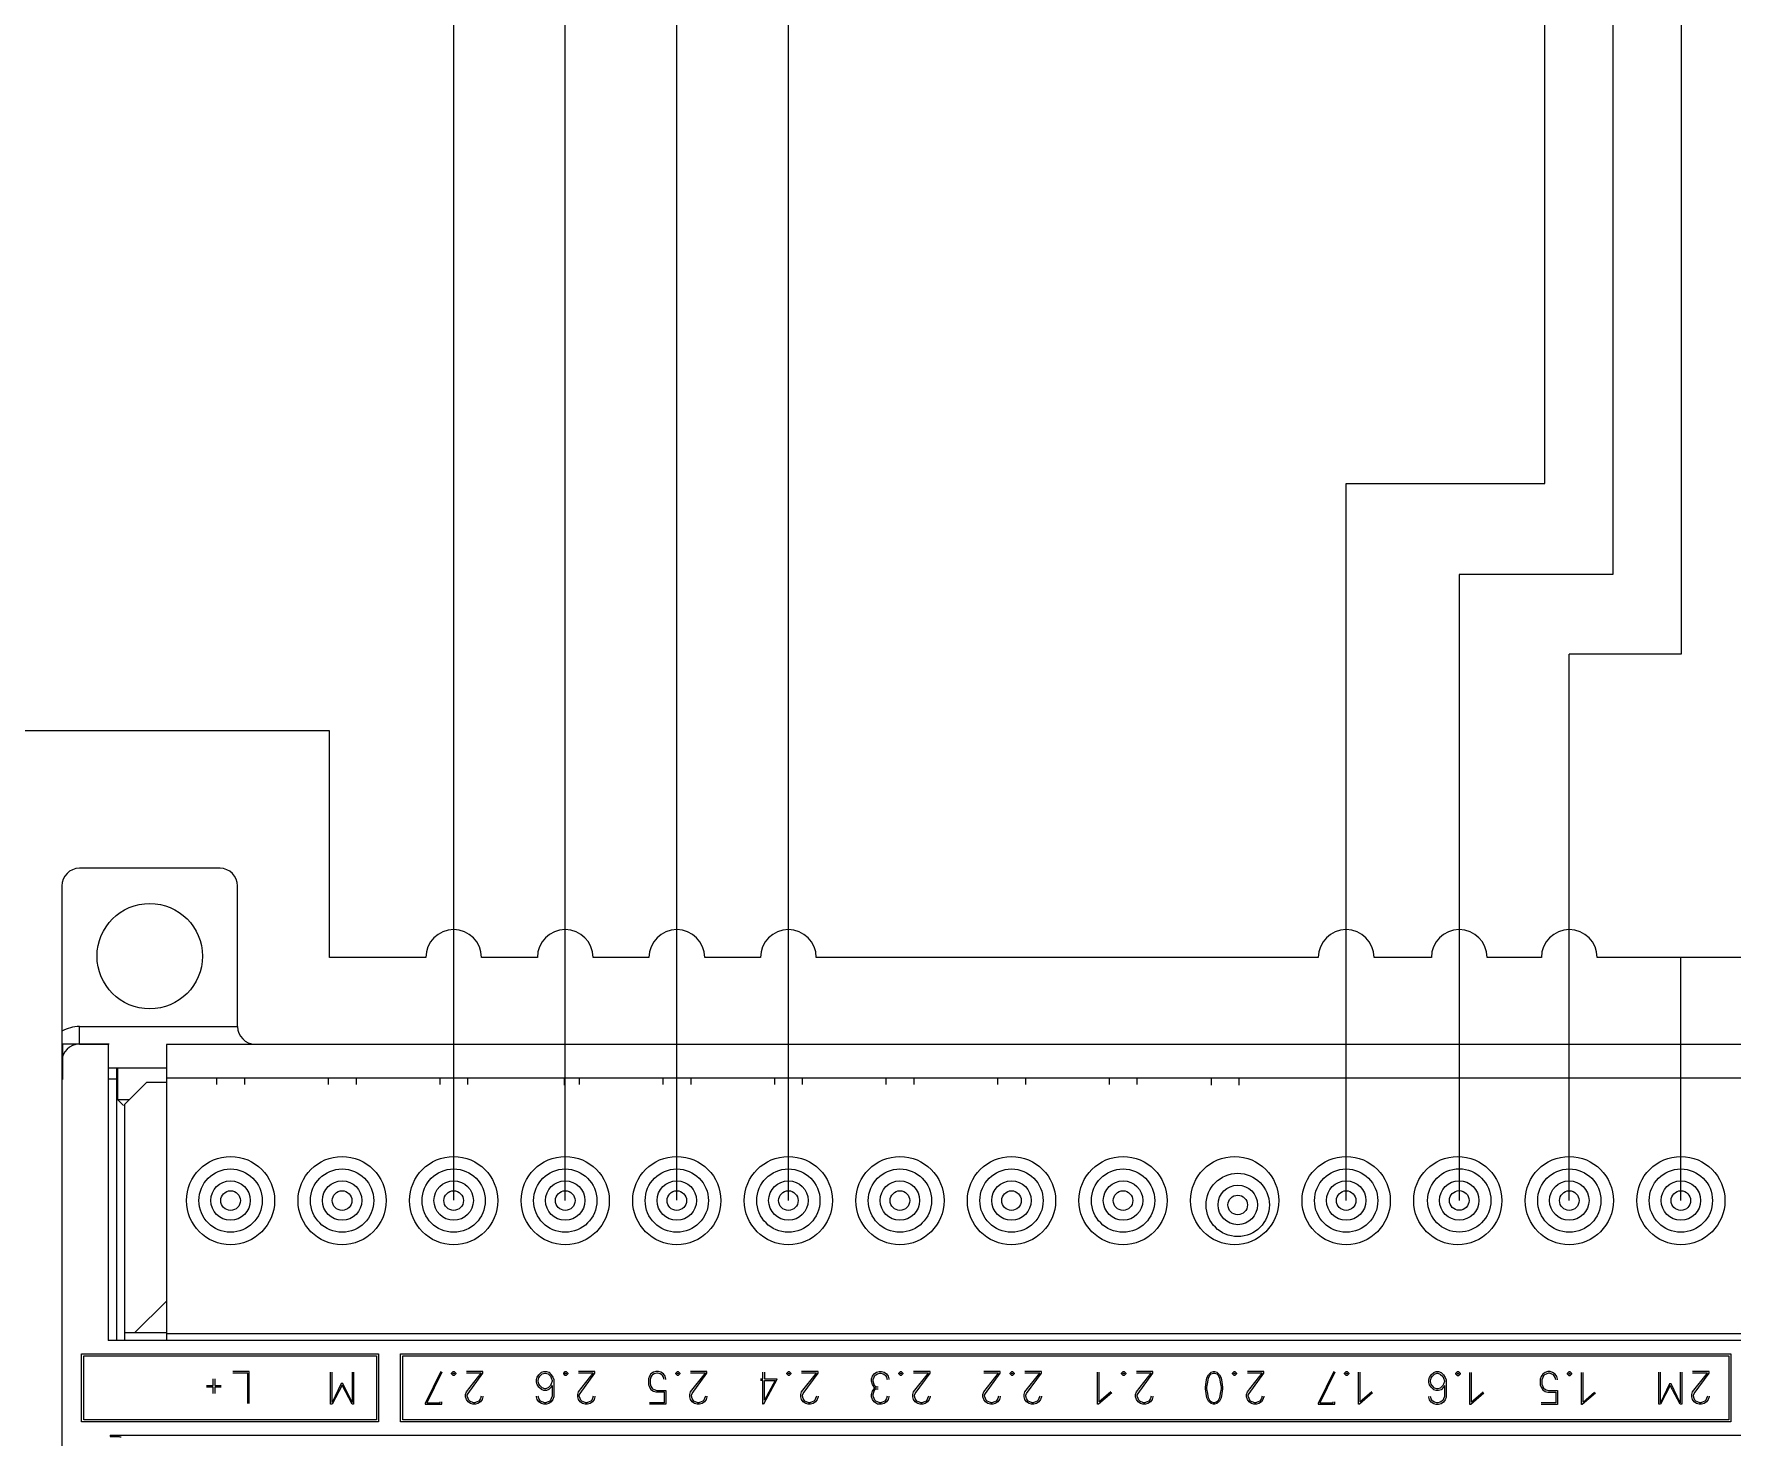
# Model space of a CAD drawing. Header units: millimetres. Extents: x 1181 to 1755, y 284 to 690.
# Drawn here: x 1309.6 to 1386.9, y 504.9 to 568.8 of the extents above; entities that cross this region are included whole.
import ezdxf

# ---------------------------------------------------------------- set-up
doc = ezdxf.new("R2010")
doc.units = ezdxf.units.MM
for name, color, linetype in [('0007LEVEL_1', 7, 'Continuous'), ('8_ALL_NOTES_BALLOONS_SYMBOLS_GT', 7, 'Continuous'), ('RED_2.5mm^2', 1, 'Continuous'), ('SYMS', 7, 'Continuous'), ('YEL_14_THHN', 2, 'Continuous')]:
    doc.layers.add(name, color=color, linetype=linetype)

# ---------------------------------------------------------------- blocks, each defined once
blk = doc.blocks.new('WDDOT')
for radius in [0.72, 0.449, 0.223]:
    blk.add_circle((0, 0), radius)

msp = doc.modelspace()

# ---------------------------------------------------------------- linework, layer by layer
at = {"color": 7, "linetype": 'Continuous'}
for p, q in [((1311.639, 522.776), (1312.939, 522.776)), ((1312.939, 522.776), (1312.939, 509.276)), ((1310.839, 521.976), (1310.839, 443.576)), ((1466.339, 509.276), (1312.939, 509.276)), ((1311.739, 508.676), (1325.259, 508.676)), ((1311.839, 508.576), (1325.159, 508.576)), ((1325.159, 508.576), (1325.159, 505.676)), ((1325.259, 508.676), (1325.259, 505.576)), ((1326.259, 505.576), (1326.259, 508.676)), ((1326.359, 505.676), (1326.359, 508.576)), ((1313.039, 504.967), (1313.039, 504.907)), ((1313.039, 504.967), (1466.239, 504.967)), ((1386.839, 505.576), (1326.259, 505.576)), ((1386.739, 505.676), (1326.359, 505.676))]:
    msp.add_line(p, q, dxfattribs=at)
msp.add_arc((1311.639, 521.976), 0.8, 90, 180, dxfattribs=at)
msp.add_spline([(1313.039, 504.908), (1313.281, 504.907), (1313.441, 504.904), (1313.527, 504.901)], degree=3, dxfattribs=at)
at = {"layer": '0007LEVEL_1', "color": 7, "linetype": 'Continuous'}
for p, q in [((1311.739, 505.576), (1311.739, 508.676)), ((1311.839, 505.676), (1311.839, 508.576)), ((1326.259, 508.676), (1386.839, 508.676)), ((1326.359, 508.576), (1386.739, 508.576)), ((1386.739, 508.576), (1386.739, 505.676)), ((1386.839, 508.676), (1386.839, 505.576)), ((1317.424, 507.238), (1317.724, 507.238)), ((1317.724, 507.238), (1317.724, 507.538)), ((1317.799, 507.538), (1317.799, 507.238)), ((1317.799, 507.238), (1318.099, 507.238)), ((1319.374, 507.876), (1318.624, 507.876)), ((1319.299, 507.801), (1318.624, 507.801)), ((1319.299, 506.413), (1319.299, 507.801)), ((1319.374, 506.413), (1319.374, 507.876)), ((1323.075, 506.382), (1323.075, 507.845)), ((1323.15, 506.457), (1323.15, 507.845)), ((1323.563, 507.32), (1323.15, 506.457)), ((1323.6, 507.245), (1323.15, 506.382)), ((1323.638, 507.32), (1323.563, 507.32)), ((1324.05, 506.382), (1323.6, 507.245)), ((1324.05, 506.457), (1323.638, 507.32)), ((1324.05, 507.845), (1324.05, 506.457)), ((1324.125, 507.845), (1324.125, 506.382)), ((1328.095, 507.876), (1327.383, 506.413)), ((1328.133, 507.838), (1327.458, 506.451)), ((1328.583, 507.801), (1328.658, 507.876)), ((1328.583, 507.763), (1328.583, 507.801)), ((1328.658, 507.688), (1328.583, 507.763)), ((1328.658, 507.876), (1328.695, 507.876)), ((1328.658, 507.763), (1328.658, 507.801)), ((1328.658, 507.801), (1328.695, 507.801)), ((1328.695, 507.763), (1328.658, 507.763)), ((1328.695, 507.688), (1328.658, 507.688)), ((1328.695, 507.876), (1328.77, 507.801)), ((1328.695, 507.801), (1328.695, 507.763)), ((1328.77, 507.763), (1328.695, 507.688)), ((1328.77, 507.801), (1328.77, 507.763)), ((1330.008, 507.876), (1329.258, 507.876)), ((1329.258, 506.938), (1329.933, 507.801)), ((1329.933, 507.801), (1329.258, 507.801)), ((1329.333, 506.863), (1330.008, 507.801)), ((1330.008, 507.801), (1330.008, 507.876)), ((1332.45, 507.501), (1332.488, 507.613)), ((1332.45, 507.388), (1332.45, 507.501)), ((1332.488, 507.276), (1332.45, 507.388)), ((1332.488, 507.613), (1332.563, 507.726)), ((1332.563, 507.163), (1332.488, 507.276)), ((1332.525, 507.463), (1332.563, 507.576)), ((1332.525, 507.426), (1332.525, 507.463)), ((1332.563, 507.313), (1332.525, 507.426)), ((1332.563, 507.726), (1332.675, 507.838)), ((1332.563, 507.576), (1332.6, 507.651)), ((1332.6, 507.238), (1332.563, 507.313)), ((1332.6, 507.651), (1332.713, 507.763)), ((1332.713, 507.126), (1332.6, 507.238)), ((1332.675, 507.838), (1332.788, 507.876)), ((1332.713, 507.763), (1332.825, 507.801)), ((1332.788, 507.876), (1332.9, 507.876)), ((1332.825, 507.801), (1332.863, 507.801)), ((1332.863, 507.801), (1332.975, 507.763)), ((1332.9, 507.876), (1333.013, 507.838)), ((1332.975, 507.763), (1333.088, 507.651)), ((1333.088, 507.238), (1332.975, 507.126)), ((1333.013, 507.838), (1333.125, 507.726)), ((1333.088, 507.651), (1333.125, 507.576)), ((1333.125, 507.313), (1333.088, 507.238)), ((1333.125, 507.726), (1333.2, 507.613)), ((1333.125, 507.576), (1333.163, 507.463)), ((1333.163, 507.426), (1333.125, 507.313)), ((1333.163, 507.238), (1333.125, 507.163)), ((1333.163, 507.463), (1333.163, 507.426)), ((1333.163, 507.238), (1333.163, 506.751)), ((1333.2, 507.613), (1333.238, 507.501)), ((1333.238, 507.501), (1333.238, 506.713)), ((1333.688, 507.801), (1333.763, 507.876)), ((1333.688, 507.763), (1333.688, 507.801)), ((1333.763, 507.688), (1333.688, 507.763)), ((1333.763, 507.876), (1333.8, 507.876)), ((1333.763, 507.763), (1333.763, 507.801)), ((1333.763, 507.801), (1333.8, 507.801)), ((1333.8, 507.763), (1333.763, 507.763)), ((1333.8, 507.688), (1333.763, 507.688)), ((1333.8, 507.876), (1333.875, 507.801)), ((1333.8, 507.801), (1333.8, 507.763)), ((1333.875, 507.763), (1333.8, 507.688)), ((1333.875, 507.801), (1333.875, 507.763)), ((1335.113, 507.876), (1334.363, 507.876)), ((1334.363, 506.938), (1335.038, 507.801)), ((1335.038, 507.801), (1334.363, 507.801)), ((1334.438, 506.863), (1335.113, 507.801)), ((1335.113, 507.801), (1335.113, 507.876)), ((1337.589, 507.651), (1337.552, 507.538)), ((1337.552, 507.538), (1337.552, 507.276)), ((1337.552, 507.276), (1337.589, 507.163)), ((1337.664, 507.763), (1337.589, 507.651)), ((1337.664, 507.613), (1337.627, 507.501)), ((1337.627, 507.501), (1337.627, 507.313)), ((1337.627, 507.313), (1337.664, 507.201)), ((1337.777, 507.838), (1337.664, 507.763)), ((1337.702, 507.688), (1337.664, 507.613)), ((1337.739, 507.726), (1337.702, 507.688)), ((1337.814, 507.763), (1337.739, 507.726)), ((1337.889, 507.876), (1337.777, 507.838)), ((1337.927, 507.801), (1337.814, 507.763)), ((1338.002, 507.876), (1337.889, 507.876)), ((1337.964, 507.801), (1337.927, 507.801)), ((1338.077, 507.763), (1337.964, 507.801)), ((1338.114, 507.838), (1338.002, 507.876)), ((1338.152, 507.726), (1338.077, 507.763)), ((1338.227, 507.763), (1338.114, 507.838)), ((1338.189, 507.688), (1338.152, 507.726)), ((1338.227, 507.613), (1338.189, 507.688)), ((1338.302, 507.651), (1338.227, 507.763)), ((1338.264, 507.501), (1338.227, 507.613)), ((1338.339, 507.538), (1338.302, 507.651)), ((1338.339, 507.501), (1338.339, 507.538)), ((1338.789, 507.801), (1338.864, 507.876)), ((1338.789, 507.763), (1338.789, 507.801)), ((1338.864, 507.688), (1338.789, 507.763)), ((1338.864, 507.876), (1338.902, 507.876)), ((1338.864, 507.763), (1338.864, 507.801)), ((1338.864, 507.801), (1338.902, 507.801)), ((1338.902, 507.763), (1338.864, 507.763)), ((1338.902, 507.688), (1338.864, 507.688)), ((1338.902, 507.876), (1338.977, 507.801)), ((1338.902, 507.801), (1338.902, 507.763)), ((1338.977, 507.763), (1338.902, 507.688)), ((1338.977, 507.801), (1338.977, 507.763)), ((1340.214, 507.876), (1339.464, 507.876)), ((1339.464, 506.938), (1340.139, 507.801)), ((1340.139, 507.801), (1339.464, 507.801)), ((1339.539, 506.863), (1340.214, 507.801)), ((1340.214, 507.801), (1340.214, 507.876)), ((1342.644, 507.538), (1342.757, 507.538)), ((1342.757, 507.463), (1342.644, 507.463)), ((1342.757, 507.538), (1342.757, 507.838)), ((1342.757, 506.376), (1342.757, 507.463)), ((1343.394, 507.501), (1342.794, 506.376)), ((1342.832, 507.838), (1342.832, 507.538)), ((1342.832, 507.538), (1343.394, 507.538)), ((1343.319, 507.463), (1342.832, 506.563)), ((1342.832, 506.563), (1342.832, 507.463)), ((1342.832, 507.463), (1343.319, 507.463)), ((1343.394, 507.538), (1343.394, 507.501)), ((1343.844, 507.801), (1343.919, 507.876)), ((1343.844, 507.763), (1343.844, 507.801)), ((1343.919, 507.688), (1343.844, 507.763)), ((1343.919, 507.876), (1343.957, 507.876)), ((1343.919, 507.763), (1343.919, 507.801)), ((1343.919, 507.801), (1343.957, 507.801)), ((1343.957, 507.763), (1343.919, 507.763)), ((1343.957, 507.688), (1343.919, 507.688)), ((1343.957, 507.876), (1344.032, 507.801)), ((1343.957, 507.801), (1343.957, 507.763)), ((1344.032, 507.763), (1343.957, 507.688)), ((1344.032, 507.801), (1344.032, 507.763)), ((1345.269, 507.876), (1344.519, 507.876)), ((1344.519, 506.938), (1345.194, 507.801)), ((1345.194, 507.801), (1344.519, 507.801)), ((1344.594, 506.863), (1345.269, 507.801)), ((1345.269, 507.801), (1345.269, 507.876)), ((1347.712, 507.538), (1347.749, 507.651)), ((1347.712, 507.426), (1347.712, 507.538)), ((1347.749, 507.276), (1347.712, 507.426)), ((1347.749, 507.651), (1347.824, 507.763)), ((1347.824, 507.163), (1347.749, 507.276)), ((1347.787, 507.501), (1347.824, 507.613)), ((1347.787, 507.426), (1347.787, 507.501)), ((1347.824, 507.276), (1347.787, 507.426)), ((1347.824, 507.763), (1347.937, 507.838)), ((1347.824, 507.613), (1347.862, 507.688)), ((1347.862, 507.201), (1347.824, 507.276)), ((1347.862, 507.688), (1347.899, 507.726)), ((1347.899, 507.726), (1347.974, 507.763)), ((1347.937, 507.838), (1348.049, 507.876)), ((1347.974, 507.763), (1348.087, 507.801)), ((1348.049, 507.876), (1348.162, 507.876)), ((1348.087, 507.801), (1348.124, 507.801)), ((1348.124, 507.801), (1348.237, 507.763)), ((1348.162, 507.876), (1348.274, 507.838)), ((1348.237, 507.763), (1348.312, 507.726)), ((1348.274, 507.838), (1348.387, 507.763)), ((1348.312, 507.726), (1348.349, 507.688)), ((1348.349, 507.688), (1348.387, 507.613)), ((1348.387, 507.763), (1348.462, 507.651)), ((1348.387, 507.613), (1348.424, 507.501)), ((1348.462, 507.651), (1348.499, 507.538)), ((1348.499, 507.538), (1348.499, 507.501)), ((1348.949, 507.801), (1349.024, 507.876)), ((1348.949, 507.763), (1348.949, 507.801)), ((1349.024, 507.688), (1348.949, 507.763)), ((1349.024, 507.876), (1349.062, 507.876)), ((1349.024, 507.763), (1349.024, 507.801)), ((1349.024, 507.801), (1349.062, 507.801)), ((1349.062, 507.763), (1349.024, 507.763)), ((1349.062, 507.688), (1349.024, 507.688)), ((1349.062, 507.876), (1349.137, 507.801)), ((1349.062, 507.801), (1349.062, 507.763)), ((1349.137, 507.763), (1349.062, 507.688)), ((1349.137, 507.801), (1349.137, 507.763)), ((1350.374, 507.876), (1349.624, 507.876)), ((1349.624, 506.938), (1350.299, 507.801)), ((1350.299, 507.801), (1349.624, 507.801)), ((1349.699, 506.863), (1350.374, 507.801)), ((1350.374, 507.801), (1350.374, 507.876)), ((1353.566, 507.876), (1352.816, 507.876)), ((1352.816, 506.938), (1353.491, 507.801)), ((1353.491, 507.801), (1352.816, 507.801)), ((1352.891, 506.863), (1353.566, 507.801)), ((1353.566, 507.801), (1353.566, 507.876)), ((1354.016, 507.801), (1354.091, 507.876)), ((1354.016, 507.763), (1354.016, 507.801)), ((1354.091, 507.688), (1354.016, 507.763)), ((1354.091, 507.876), (1354.128, 507.876)), ((1354.091, 507.763), (1354.091, 507.801)), ((1354.091, 507.801), (1354.128, 507.801)), ((1354.128, 507.763), (1354.091, 507.763)), ((1354.128, 507.688), (1354.091, 507.688)), ((1354.128, 507.876), (1354.203, 507.801)), ((1354.128, 507.801), (1354.128, 507.763)), ((1354.203, 507.763), (1354.128, 507.688)), ((1354.203, 507.801), (1354.203, 507.763)), ((1355.441, 507.876), (1354.691, 507.876)), ((1354.691, 506.938), (1355.366, 507.801)), ((1355.366, 507.801), (1354.691, 507.801)), ((1354.766, 506.863), (1355.441, 507.801)), ((1355.441, 507.801), (1355.441, 507.876)), ((1358.003, 506.376), (1358.003, 507.838)), ((1358.078, 506.488), (1358.078, 507.838)), ((1359.091, 507.801), (1359.166, 507.876)), ((1359.091, 507.763), (1359.091, 507.801)), ((1359.166, 507.688), (1359.091, 507.763)), ((1359.166, 507.876), (1359.203, 507.876)), ((1359.166, 507.763), (1359.166, 507.801)), ((1359.166, 507.801), (1359.203, 507.801)), ((1359.203, 507.763), (1359.166, 507.763)), ((1359.203, 507.688), (1359.166, 507.688)), ((1359.203, 507.876), (1359.278, 507.801)), ((1359.203, 507.801), (1359.203, 507.763)), ((1359.278, 507.763), (1359.203, 507.688)), ((1359.278, 507.801), (1359.278, 507.763)), ((1360.516, 507.876), (1359.766, 507.876)), ((1359.766, 506.938), (1360.441, 507.801)), ((1360.441, 507.801), (1359.766, 507.801)), ((1359.841, 506.863), (1360.516, 507.801)), ((1360.516, 507.801), (1360.516, 507.876)), ((1362.906, 507.163), (1362.944, 507.388)), ((1362.944, 507.388), (1362.981, 507.576)), ((1362.981, 507.576), (1363.056, 507.726)), ((1362.981, 507.163), (1363.019, 507.388)), ((1363.019, 507.388), (1363.056, 507.576)), ((1363.056, 507.726), (1363.169, 507.838)), ((1363.056, 507.576), (1363.131, 507.726)), ((1363.131, 507.726), (1363.169, 507.763)), ((1363.169, 507.838), (1363.281, 507.876)), ((1363.169, 507.763), (1363.281, 507.801)), ((1363.281, 507.876), (1363.319, 507.876)), ((1363.281, 507.801), (1363.319, 507.801)), ((1363.319, 507.876), (1363.431, 507.838)), ((1363.319, 507.801), (1363.431, 507.763)), ((1363.431, 507.838), (1363.544, 507.726)), ((1363.431, 507.763), (1363.469, 507.726)), ((1363.469, 507.726), (1363.544, 507.576)), ((1363.544, 507.726), (1363.619, 507.576)), ((1363.544, 507.576), (1363.581, 507.388)), ((1363.581, 507.388), (1363.619, 507.163)), ((1363.619, 507.576), (1363.656, 507.388)), ((1363.656, 507.388), (1363.694, 507.163)), ((1364.144, 507.801), (1364.219, 507.876)), ((1364.144, 507.763), (1364.144, 507.801)), ((1364.219, 507.688), (1364.144, 507.763)), ((1364.219, 507.876), (1364.256, 507.876)), ((1364.219, 507.763), (1364.219, 507.801)), ((1364.219, 507.801), (1364.256, 507.801)), ((1364.256, 507.763), (1364.219, 507.763)), ((1364.256, 507.688), (1364.219, 507.688)), ((1364.256, 507.876), (1364.331, 507.801)), ((1364.256, 507.801), (1364.256, 507.763)), ((1364.331, 507.763), (1364.256, 507.688)), ((1364.331, 507.801), (1364.331, 507.763)), ((1365.569, 507.876), (1364.819, 507.876)), ((1364.819, 506.938), (1365.494, 507.801)), ((1365.494, 507.801), (1364.819, 507.801)), ((1364.894, 506.863), (1365.569, 507.801)), ((1365.569, 507.801), (1365.569, 507.876)), ((1368.761, 507.876), (1368.049, 506.413)), ((1368.799, 507.838), (1368.124, 506.451)), ((1369.249, 507.801), (1369.324, 507.876)), ((1369.249, 507.763), (1369.249, 507.801)), ((1369.324, 507.688), (1369.249, 507.763)), ((1369.324, 507.876), (1369.361, 507.876)), ((1369.324, 507.763), (1369.324, 507.801)), ((1369.324, 507.801), (1369.361, 507.801)), ((1369.361, 507.763), (1369.324, 507.763)), ((1369.361, 507.688), (1369.324, 507.688)), ((1369.361, 507.876), (1369.436, 507.801)), ((1369.361, 507.801), (1369.361, 507.763)), ((1369.436, 507.763), (1369.361, 507.688)), ((1369.436, 507.801), (1369.436, 507.763)), ((1369.886, 506.376), (1369.886, 507.838)), ((1369.961, 506.488), (1369.961, 507.838)), ((1373.078, 507.488), (1373.115, 507.601)), ((1373.078, 507.376), (1373.078, 507.488)), ((1373.115, 507.263), (1373.078, 507.376)), ((1373.115, 507.601), (1373.19, 507.713)), ((1373.19, 507.151), (1373.115, 507.263)), ((1373.153, 507.451), (1373.19, 507.563)), ((1373.153, 507.413), (1373.153, 507.451)), ((1373.19, 507.301), (1373.153, 507.413)), ((1373.19, 507.713), (1373.303, 507.826)), ((1373.19, 507.563), (1373.228, 507.638)), ((1373.228, 507.226), (1373.19, 507.301)), ((1373.228, 507.638), (1373.34, 507.751)), ((1373.303, 507.826), (1373.415, 507.863)), ((1373.34, 507.751), (1373.453, 507.788)), ((1373.415, 507.863), (1373.528, 507.863)), ((1373.453, 507.788), (1373.49, 507.788)), ((1373.49, 507.788), (1373.603, 507.751)), ((1373.528, 507.863), (1373.64, 507.826)), ((1373.603, 507.751), (1373.715, 507.638)), ((1373.64, 507.826), (1373.753, 507.713)), ((1373.715, 507.638), (1373.753, 507.563)), ((1373.753, 507.301), (1373.715, 507.226)), ((1373.753, 507.713), (1373.828, 507.601)), ((1373.753, 507.563), (1373.79, 507.451)), ((1373.79, 507.413), (1373.753, 507.301)), ((1373.79, 507.451), (1373.79, 507.413)), ((1373.828, 507.601), (1373.865, 507.488)), ((1373.865, 507.488), (1373.865, 506.701)), ((1374.315, 507.788), (1374.39, 507.863)), ((1374.315, 507.751), (1374.315, 507.788)), ((1374.39, 507.676), (1374.315, 507.751)), ((1374.39, 507.863), (1374.428, 507.863)), ((1374.39, 507.751), (1374.39, 507.788)), ((1374.39, 507.788), (1374.428, 507.788)), ((1374.428, 507.751), (1374.39, 507.751)), ((1374.428, 507.676), (1374.39, 507.676)), ((1374.428, 507.863), (1374.503, 507.788)), ((1374.428, 507.788), (1374.428, 507.751)), ((1374.503, 507.751), (1374.428, 507.676)), ((1374.503, 507.788), (1374.503, 507.751)), ((1374.953, 506.363), (1374.953, 507.826)), ((1375.028, 506.476), (1375.028, 507.826)), ((1378.195, 507.638), (1378.158, 507.526)), ((1378.158, 507.526), (1378.158, 507.263)), ((1378.158, 507.263), (1378.195, 507.151)), ((1378.27, 507.751), (1378.195, 507.638)), ((1378.27, 507.601), (1378.233, 507.488)), ((1378.233, 507.488), (1378.233, 507.301)), ((1378.233, 507.301), (1378.27, 507.188)), ((1378.383, 507.826), (1378.27, 507.751)), ((1378.308, 507.676), (1378.27, 507.601)), ((1378.345, 507.713), (1378.308, 507.676)), ((1378.42, 507.751), (1378.345, 507.713)), ((1378.495, 507.863), (1378.383, 507.826)), ((1378.533, 507.788), (1378.42, 507.751)), ((1378.608, 507.863), (1378.495, 507.863)), ((1378.57, 507.788), (1378.533, 507.788)), ((1378.683, 507.751), (1378.57, 507.788)), ((1378.72, 507.826), (1378.608, 507.863)), ((1378.758, 507.713), (1378.683, 507.751)), ((1378.833, 507.751), (1378.72, 507.826)), ((1378.795, 507.676), (1378.758, 507.713)), ((1378.833, 507.601), (1378.795, 507.676)), ((1378.908, 507.638), (1378.833, 507.751)), ((1378.87, 507.488), (1378.833, 507.601)), ((1378.945, 507.526), (1378.908, 507.638)), ((1378.945, 507.488), (1378.945, 507.526)), ((1379.395, 507.788), (1379.47, 507.863)), ((1379.395, 507.751), (1379.395, 507.788)), ((1379.47, 507.676), (1379.395, 507.751)), ((1379.47, 507.863), (1379.508, 507.863)), ((1379.47, 507.751), (1379.47, 507.788)), ((1379.47, 507.788), (1379.508, 507.788)), ((1379.508, 507.751), (1379.47, 507.751)), ((1379.508, 507.676), (1379.47, 507.676)), ((1379.508, 507.863), (1379.583, 507.788)), ((1379.508, 507.788), (1379.508, 507.751)), ((1379.583, 507.751), (1379.508, 507.676)), ((1379.583, 507.788), (1379.583, 507.751)), ((1380.033, 506.363), (1380.033, 507.826)), ((1380.108, 506.476), (1380.108, 507.826)), ((1383.552, 506.376), (1383.552, 507.838)), ((1383.627, 506.451), (1383.627, 507.838)), ((1384.04, 507.313), (1383.627, 506.451)), ((1384.077, 507.238), (1383.627, 506.376)), ((1384.115, 507.313), (1384.04, 507.313)), ((1384.527, 506.376), (1384.077, 507.238)), ((1384.527, 506.451), (1384.115, 507.313)), ((1384.527, 507.838), (1384.527, 506.451)), ((1384.602, 507.838), (1384.602, 506.376)), ((1385.84, 507.876), (1385.09, 507.876)), ((1385.09, 506.938), (1385.765, 507.801)), ((1385.765, 507.801), (1385.09, 507.801)), ((1385.165, 506.863), (1385.84, 507.801)), ((1385.84, 507.801), (1385.84, 507.876)), ((1317.724, 507.163), (1317.424, 507.163)), ((1317.724, 506.863), (1317.724, 507.163)), ((1317.799, 507.163), (1317.799, 506.863)), ((1318.099, 507.163), (1317.799, 507.163)), ((1328.058, 506.451), (1328.058, 506.488)), ((1328.133, 506.376), (1328.133, 506.488)), ((1329.22, 506.826), (1329.258, 506.938)), ((1329.22, 506.713), (1329.22, 506.826)), ((1329.258, 506.601), (1329.22, 506.713)), ((1329.333, 506.488), (1329.258, 506.601)), ((1329.295, 506.788), (1329.333, 506.863)), ((1329.295, 506.751), (1329.295, 506.788)), ((1329.333, 506.638), (1329.295, 506.751)), ((1329.37, 506.563), (1329.333, 506.638)), ((1329.445, 506.413), (1329.333, 506.488)), ((1329.408, 506.526), (1329.37, 506.563)), ((1329.483, 506.488), (1329.408, 506.526)), ((1329.595, 506.451), (1329.483, 506.488)), ((1329.745, 506.488), (1329.633, 506.451)), ((1329.82, 506.526), (1329.745, 506.488)), ((1329.895, 506.488), (1329.783, 506.413)), ((1329.858, 506.563), (1329.82, 506.526)), ((1329.895, 506.638), (1329.858, 506.563)), ((1329.933, 506.751), (1329.895, 506.638)), ((1329.97, 506.601), (1329.895, 506.488)), ((1330.008, 506.713), (1329.97, 506.601)), ((1330.008, 506.751), (1330.008, 506.713)), ((1332.45, 506.713), (1332.45, 506.751)), ((1332.488, 506.601), (1332.45, 506.713)), ((1332.563, 506.488), (1332.488, 506.601)), ((1332.563, 506.638), (1332.525, 506.751)), ((1332.675, 507.051), (1332.563, 507.163)), ((1332.6, 506.563), (1332.563, 506.638)), ((1332.675, 506.413), (1332.563, 506.488)), ((1332.638, 506.526), (1332.6, 506.563)), ((1332.713, 506.488), (1332.638, 506.526)), ((1332.788, 507.013), (1332.675, 507.051)), ((1332.825, 507.088), (1332.713, 507.126)), ((1332.825, 506.451), (1332.713, 506.488)), ((1332.9, 507.013), (1332.788, 507.013)), ((1332.863, 507.088), (1332.825, 507.088)), ((1332.975, 507.126), (1332.863, 507.088)), ((1332.975, 506.488), (1332.863, 506.451)), ((1333.013, 507.051), (1332.9, 507.013)), ((1333.05, 506.526), (1332.975, 506.488)), ((1333.125, 507.163), (1333.013, 507.051)), ((1333.125, 506.488), (1333.013, 506.413)), ((1333.088, 506.563), (1333.05, 506.526)), ((1333.125, 506.638), (1333.088, 506.563)), ((1333.163, 506.751), (1333.125, 506.638)), ((1333.2, 506.601), (1333.125, 506.488)), ((1333.238, 506.713), (1333.2, 506.601)), ((1334.325, 506.826), (1334.363, 506.938)), ((1334.325, 506.713), (1334.325, 506.826)), ((1334.363, 506.601), (1334.325, 506.713)), ((1334.438, 506.488), (1334.363, 506.601)), ((1334.4, 506.788), (1334.438, 506.863)), ((1334.4, 506.751), (1334.4, 506.788)), ((1334.438, 506.638), (1334.4, 506.751)), ((1334.475, 506.563), (1334.438, 506.638)), ((1334.55, 506.413), (1334.438, 506.488)), ((1334.513, 506.526), (1334.475, 506.563)), ((1334.588, 506.488), (1334.513, 506.526)), ((1334.7, 506.451), (1334.588, 506.488)), ((1334.85, 506.488), (1334.738, 506.451)), ((1334.925, 506.526), (1334.85, 506.488)), ((1335, 506.488), (1334.888, 506.413)), ((1334.963, 506.563), (1334.925, 506.526)), ((1335, 506.638), (1334.963, 506.563)), ((1335.038, 506.751), (1335, 506.638)), ((1335.075, 506.601), (1335, 506.488)), ((1335.113, 506.713), (1335.075, 506.601)), ((1335.113, 506.751), (1335.113, 506.713)), ((1337.589, 507.163), (1337.664, 507.051)), ((1337.664, 507.201), (1337.702, 507.126)), ((1337.664, 507.051), (1337.777, 506.976)), ((1337.702, 507.126), (1337.739, 507.088)), ((1337.739, 507.088), (1337.814, 507.051)), ((1337.777, 506.976), (1337.889, 506.938)), ((1337.814, 507.051), (1337.927, 507.013)), ((1337.889, 506.938), (1338.264, 506.938)), ((1337.927, 507.013), (1338.339, 507.013)), ((1338.264, 506.938), (1338.264, 506.451)), ((1338.339, 507.013), (1338.339, 506.376)), ((1339.427, 506.826), (1339.464, 506.938)), ((1339.427, 506.713), (1339.427, 506.826)), ((1339.464, 506.601), (1339.427, 506.713)), ((1339.539, 506.488), (1339.464, 506.601)), ((1339.502, 506.788), (1339.539, 506.863)), ((1339.502, 506.751), (1339.502, 506.788)), ((1339.539, 506.638), (1339.502, 506.751)), ((1339.577, 506.563), (1339.539, 506.638)), ((1339.652, 506.413), (1339.539, 506.488)), ((1339.614, 506.526), (1339.577, 506.563)), ((1339.689, 506.488), (1339.614, 506.526)), ((1339.802, 506.451), (1339.689, 506.488)), ((1339.952, 506.488), (1339.839, 506.451)), ((1340.027, 506.526), (1339.952, 506.488)), ((1340.102, 506.488), (1339.989, 506.413)), ((1340.064, 506.563), (1340.027, 506.526)), ((1340.102, 506.638), (1340.064, 506.563)), ((1340.139, 506.751), (1340.102, 506.638)), ((1340.177, 506.601), (1340.102, 506.488)), ((1340.214, 506.713), (1340.177, 506.601)), ((1340.214, 506.751), (1340.214, 506.713)), ((1344.482, 506.826), (1344.519, 506.938)), ((1344.482, 506.713), (1344.482, 506.826)), ((1344.519, 506.601), (1344.482, 506.713)), ((1344.594, 506.488), (1344.519, 506.601)), ((1344.557, 506.788), (1344.594, 506.863)), ((1344.557, 506.751), (1344.557, 506.788)), ((1344.594, 506.638), (1344.557, 506.751)), ((1344.632, 506.563), (1344.594, 506.638)), ((1344.707, 506.413), (1344.594, 506.488)), ((1344.669, 506.526), (1344.632, 506.563)), ((1344.744, 506.488), (1344.669, 506.526)), ((1344.857, 506.451), (1344.744, 506.488)), ((1345.007, 506.488), (1344.894, 506.451)), ((1345.082, 506.526), (1345.007, 506.488)), ((1345.157, 506.488), (1345.044, 506.413)), ((1345.119, 506.563), (1345.082, 506.526)), ((1345.157, 506.638), (1345.119, 506.563)), ((1345.194, 506.751), (1345.157, 506.638)), ((1345.232, 506.601), (1345.157, 506.488)), ((1345.269, 506.713), (1345.232, 506.601)), ((1345.269, 506.751), (1345.269, 506.713)), ((1347.712, 506.826), (1347.749, 506.976)), ((1347.712, 506.713), (1347.712, 506.826)), ((1347.749, 506.601), (1347.712, 506.713)), ((1347.749, 506.976), (1347.824, 507.088)), ((1347.824, 506.488), (1347.749, 506.601)), ((1347.787, 506.826), (1347.824, 506.976)), ((1347.787, 506.751), (1347.787, 506.826)), ((1347.824, 506.638), (1347.787, 506.751)), ((1347.862, 507.126), (1347.824, 507.163)), ((1347.824, 507.088), (1347.862, 507.126)), ((1347.824, 506.976), (1347.862, 507.051)), ((1347.862, 506.563), (1347.824, 506.638)), ((1347.937, 506.413), (1347.824, 506.488)), ((1347.937, 507.163), (1347.862, 507.201)), ((1347.862, 507.126), (1347.899, 507.126)), ((1347.862, 507.051), (1347.937, 507.088)), ((1347.899, 506.526), (1347.862, 506.563)), ((1347.974, 506.488), (1347.899, 506.526)), ((1348.012, 507.163), (1347.937, 507.163)), ((1347.937, 507.088), (1348.012, 507.088)), ((1348.087, 506.451), (1347.974, 506.488)), ((1348.237, 506.488), (1348.124, 506.451)), ((1348.312, 506.526), (1348.237, 506.488)), ((1348.387, 506.488), (1348.274, 506.413)), ((1348.349, 506.563), (1348.312, 506.526)), ((1348.387, 506.638), (1348.349, 506.563)), ((1348.424, 506.751), (1348.387, 506.638)), ((1348.462, 506.601), (1348.387, 506.488)), ((1348.499, 506.713), (1348.462, 506.601)), ((1348.499, 506.751), (1348.499, 506.713)), ((1349.587, 506.826), (1349.624, 506.938)), ((1349.587, 506.713), (1349.587, 506.826)), ((1349.624, 506.601), (1349.587, 506.713)), ((1349.699, 506.488), (1349.624, 506.601)), ((1349.662, 506.788), (1349.699, 506.863)), ((1349.662, 506.751), (1349.662, 506.788)), ((1349.699, 506.638), (1349.662, 506.751)), ((1349.737, 506.563), (1349.699, 506.638)), ((1349.812, 506.413), (1349.699, 506.488)), ((1349.774, 506.526), (1349.737, 506.563)), ((1349.849, 506.488), (1349.774, 506.526)), ((1349.962, 506.451), (1349.849, 506.488)), ((1350.112, 506.488), (1349.999, 506.451)), ((1350.187, 506.526), (1350.112, 506.488)), ((1350.262, 506.488), (1350.149, 506.413)), ((1350.224, 506.563), (1350.187, 506.526)), ((1350.262, 506.638), (1350.224, 506.563)), ((1350.299, 506.751), (1350.262, 506.638)), ((1350.337, 506.601), (1350.262, 506.488)), ((1350.374, 506.713), (1350.337, 506.601)), ((1350.374, 506.751), (1350.374, 506.713)), ((1352.778, 506.826), (1352.816, 506.938)), ((1352.778, 506.713), (1352.778, 506.826)), ((1352.816, 506.601), (1352.778, 506.713)), ((1352.891, 506.488), (1352.816, 506.601)), ((1352.853, 506.788), (1352.891, 506.863)), ((1352.853, 506.751), (1352.853, 506.788)), ((1352.891, 506.638), (1352.853, 506.751)), ((1352.928, 506.563), (1352.891, 506.638)), ((1353.003, 506.413), (1352.891, 506.488)), ((1352.966, 506.526), (1352.928, 506.563)), ((1353.041, 506.488), (1352.966, 506.526)), ((1353.153, 506.451), (1353.041, 506.488)), ((1353.303, 506.488), (1353.191, 506.451)), ((1353.378, 506.526), (1353.303, 506.488)), ((1353.453, 506.488), (1353.341, 506.413)), ((1353.416, 506.563), (1353.378, 506.526)), ((1353.453, 506.638), (1353.416, 506.563)), ((1353.491, 506.751), (1353.453, 506.638)), ((1353.528, 506.601), (1353.453, 506.488)), ((1353.566, 506.713), (1353.528, 506.601)), ((1353.566, 506.751), (1353.566, 506.713)), ((1354.653, 506.826), (1354.691, 506.938)), ((1354.653, 506.713), (1354.653, 506.826)), ((1354.691, 506.601), (1354.653, 506.713)), ((1354.766, 506.488), (1354.691, 506.601)), ((1354.728, 506.788), (1354.766, 506.863)), ((1354.728, 506.751), (1354.728, 506.788)), ((1354.766, 506.638), (1354.728, 506.751)), ((1354.803, 506.563), (1354.766, 506.638)), ((1354.878, 506.413), (1354.766, 506.488)), ((1354.841, 506.526), (1354.803, 506.563)), ((1354.916, 506.488), (1354.841, 506.526)), ((1355.028, 506.451), (1354.916, 506.488)), ((1355.178, 506.488), (1355.066, 506.451)), ((1355.253, 506.526), (1355.178, 506.488)), ((1355.328, 506.488), (1355.216, 506.413)), ((1355.291, 506.563), (1355.253, 506.526)), ((1355.328, 506.638), (1355.291, 506.563)), ((1355.366, 506.751), (1355.328, 506.638)), ((1355.403, 506.601), (1355.328, 506.488)), ((1355.441, 506.713), (1355.403, 506.601)), ((1355.441, 506.751), (1355.441, 506.713)), ((1358.641, 506.901), (1358.041, 506.376)), ((1358.603, 506.938), (1358.078, 506.488)), ((1359.728, 506.826), (1359.766, 506.938)), ((1359.728, 506.713), (1359.728, 506.826)), ((1359.766, 506.601), (1359.728, 506.713)), ((1359.841, 506.488), (1359.766, 506.601)), ((1359.803, 506.788), (1359.841, 506.863)), ((1359.803, 506.751), (1359.803, 506.788)), ((1359.841, 506.638), (1359.803, 506.751)), ((1359.878, 506.563), (1359.841, 506.638)), ((1359.953, 506.413), (1359.841, 506.488)), ((1359.916, 506.526), (1359.878, 506.563)), ((1359.991, 506.488), (1359.916, 506.526)), ((1360.103, 506.451), (1359.991, 506.488)), ((1360.253, 506.488), (1360.141, 506.451)), ((1360.328, 506.526), (1360.253, 506.488)), ((1360.403, 506.488), (1360.291, 506.413)), ((1360.366, 506.563), (1360.328, 506.526)), ((1360.403, 506.638), (1360.366, 506.563)), ((1360.441, 506.751), (1360.403, 506.638)), ((1360.478, 506.601), (1360.403, 506.488)), ((1360.516, 506.713), (1360.478, 506.601)), ((1360.516, 506.751), (1360.516, 506.713)), ((1362.906, 507.088), (1362.906, 507.163)), ((1362.944, 506.863), (1362.906, 507.088)), ((1362.981, 506.676), (1362.944, 506.863)), ((1362.981, 507.088), (1362.981, 507.163)), ((1363.019, 506.863), (1362.981, 507.088)), ((1363.056, 506.526), (1362.981, 506.676)), ((1363.056, 506.676), (1363.019, 506.863)), ((1363.131, 506.526), (1363.056, 506.676)), ((1363.169, 506.413), (1363.056, 506.526)), ((1363.169, 506.488), (1363.131, 506.526)), ((1363.281, 506.451), (1363.169, 506.488)), ((1363.431, 506.488), (1363.319, 506.451)), ((1363.469, 506.526), (1363.431, 506.488)), ((1363.544, 506.526), (1363.431, 506.413)), ((1363.544, 506.676), (1363.469, 506.526)), ((1363.581, 506.863), (1363.544, 506.676)), ((1363.619, 506.676), (1363.544, 506.526)), ((1363.619, 507.088), (1363.581, 506.863)), ((1363.619, 507.163), (1363.619, 507.088)), ((1363.656, 506.863), (1363.619, 506.676)), ((1363.694, 507.088), (1363.656, 506.863)), ((1363.694, 507.163), (1363.694, 507.088)), ((1364.781, 506.826), (1364.819, 506.938)), ((1364.781, 506.713), (1364.781, 506.826)), ((1364.819, 506.601), (1364.781, 506.713)), ((1364.894, 506.488), (1364.819, 506.601)), ((1364.856, 506.788), (1364.894, 506.863)), ((1364.856, 506.751), (1364.856, 506.788)), ((1364.894, 506.638), (1364.856, 506.751)), ((1364.931, 506.563), (1364.894, 506.638)), ((1365.006, 506.413), (1364.894, 506.488)), ((1364.969, 506.526), (1364.931, 506.563)), ((1365.044, 506.488), (1364.969, 506.526)), ((1365.156, 506.451), (1365.044, 506.488)), ((1365.306, 506.488), (1365.194, 506.451)), ((1365.381, 506.526), (1365.306, 506.488)), ((1365.456, 506.488), (1365.344, 506.413)), ((1365.419, 506.563), (1365.381, 506.526)), ((1365.456, 506.638), (1365.419, 506.563)), ((1365.494, 506.751), (1365.456, 506.638)), ((1365.531, 506.601), (1365.456, 506.488)), ((1365.569, 506.713), (1365.531, 506.601)), ((1365.569, 506.751), (1365.569, 506.713)), ((1368.724, 506.451), (1368.724, 506.488)), ((1368.799, 506.376), (1368.799, 506.488)), ((1370.524, 506.901), (1369.924, 506.376)), ((1370.486, 506.938), (1369.961, 506.488)), ((1373.078, 506.701), (1373.078, 506.738)), ((1373.115, 506.588), (1373.078, 506.701)), ((1373.19, 506.476), (1373.115, 506.588)), ((1373.19, 506.626), (1373.153, 506.738)), ((1373.303, 507.038), (1373.19, 507.151)), ((1373.228, 506.551), (1373.19, 506.626)), ((1373.303, 506.401), (1373.19, 506.476)), ((1373.34, 507.113), (1373.228, 507.226)), ((1373.265, 506.513), (1373.228, 506.551)), ((1373.34, 506.476), (1373.265, 506.513)), ((1373.415, 507.001), (1373.303, 507.038)), ((1373.453, 507.076), (1373.34, 507.113)), ((1373.453, 506.438), (1373.34, 506.476)), ((1373.528, 507.001), (1373.415, 507.001)), ((1373.49, 507.076), (1373.453, 507.076)), ((1373.603, 507.113), (1373.49, 507.076)), ((1373.603, 506.476), (1373.49, 506.438)), ((1373.64, 507.038), (1373.528, 507.001)), ((1373.715, 507.226), (1373.603, 507.113)), ((1373.678, 506.513), (1373.603, 506.476)), ((1373.753, 507.151), (1373.64, 507.038)), ((1373.753, 506.476), (1373.64, 506.401)), ((1373.715, 506.551), (1373.678, 506.513)), ((1373.753, 506.626), (1373.715, 506.551)), ((1373.79, 507.226), (1373.753, 507.151)), ((1373.79, 506.738), (1373.753, 506.626)), ((1373.828, 506.588), (1373.753, 506.476)), ((1373.79, 507.226), (1373.79, 506.738)), ((1373.865, 506.701), (1373.828, 506.588)), ((1375.59, 506.888), (1374.99, 506.363)), ((1375.553, 506.926), (1375.028, 506.476)), ((1378.195, 507.151), (1378.27, 507.038)), ((1378.27, 507.188), (1378.308, 507.113)), ((1378.27, 507.038), (1378.383, 506.963)), ((1378.308, 507.113), (1378.345, 507.076)), ((1378.345, 507.076), (1378.42, 507.038)), ((1378.383, 506.963), (1378.495, 506.926)), ((1378.42, 507.038), (1378.533, 507.001)), ((1378.495, 506.926), (1378.87, 506.926)), ((1378.533, 507.001), (1378.945, 507.001)), ((1378.87, 506.926), (1378.87, 506.438)), ((1378.945, 507.001), (1378.945, 506.363)), ((1380.67, 506.888), (1380.07, 506.363)), ((1380.633, 506.926), (1380.108, 506.476)), ((1385.052, 506.826), (1385.09, 506.938)), ((1385.052, 506.713), (1385.052, 506.826)), ((1385.09, 506.601), (1385.052, 506.713)), ((1385.165, 506.488), (1385.09, 506.601)), ((1385.127, 506.788), (1385.165, 506.863)), ((1385.127, 506.751), (1385.127, 506.788)), ((1385.165, 506.638), (1385.127, 506.751)), ((1385.202, 506.563), (1385.165, 506.638)), ((1385.277, 506.413), (1385.165, 506.488)), ((1385.24, 506.526), (1385.202, 506.563)), ((1385.315, 506.488), (1385.24, 506.526)), ((1385.427, 506.451), (1385.315, 506.488)), ((1385.577, 506.488), (1385.465, 506.451)), ((1385.652, 506.526), (1385.577, 506.488)), ((1385.727, 506.488), (1385.615, 506.413)), ((1385.69, 506.563), (1385.652, 506.526)), ((1385.727, 506.638), (1385.69, 506.563)), ((1385.765, 506.751), (1385.727, 506.638)), ((1385.802, 506.601), (1385.727, 506.488)), ((1385.84, 506.713), (1385.802, 506.601)), ((1385.84, 506.751), (1385.84, 506.713)), ((1323.15, 506.382), (1323.075, 506.382)), ((1324.125, 506.382), (1324.05, 506.382)), ((1327.383, 506.413), (1327.383, 506.376)), ((1327.383, 506.376), (1328.133, 506.376)), ((1327.458, 506.451), (1328.058, 506.451)), ((1329.558, 506.376), (1329.445, 506.413)), ((1329.67, 506.376), (1329.558, 506.376)), ((1329.633, 506.451), (1329.595, 506.451)), ((1329.783, 506.413), (1329.67, 506.376)), ((1332.788, 506.376), (1332.675, 506.413)), ((1332.9, 506.376), (1332.788, 506.376)), ((1332.863, 506.451), (1332.825, 506.451)), ((1333.013, 506.413), (1332.9, 506.376)), ((1334.663, 506.376), (1334.55, 506.413)), ((1334.775, 506.376), (1334.663, 506.376)), ((1334.738, 506.451), (1334.7, 506.451)), ((1334.888, 506.413), (1334.775, 506.376)), ((1338.264, 506.451), (1337.589, 506.451)), ((1338.339, 506.376), (1337.589, 506.376)), ((1339.764, 506.376), (1339.652, 506.413)), ((1339.877, 506.376), (1339.764, 506.376)), ((1339.839, 506.451), (1339.802, 506.451)), ((1339.989, 506.413), (1339.877, 506.376)), ((1342.794, 506.376), (1342.757, 506.376)), ((1344.819, 506.376), (1344.707, 506.413)), ((1344.932, 506.376), (1344.819, 506.376)), ((1344.894, 506.451), (1344.857, 506.451)), ((1345.044, 506.413), (1344.932, 506.376)), ((1347.974, 506.376), (1347.937, 506.413)), ((1348.162, 506.376), (1347.974, 506.376)), ((1348.124, 506.451), (1348.087, 506.451)), ((1348.274, 506.413), (1348.162, 506.376)), ((1349.924, 506.376), (1349.812, 506.413)), ((1350.037, 506.376), (1349.924, 506.376)), ((1349.999, 506.451), (1349.962, 506.451)), ((1350.149, 506.413), (1350.037, 506.376)), ((1353.116, 506.376), (1353.003, 506.413)), ((1353.228, 506.376), (1353.116, 506.376)), ((1353.191, 506.451), (1353.153, 506.451)), ((1353.341, 506.413), (1353.228, 506.376)), ((1354.991, 506.376), (1354.878, 506.413)), ((1355.103, 506.376), (1354.991, 506.376)), ((1355.066, 506.451), (1355.028, 506.451)), ((1355.216, 506.413), (1355.103, 506.376)), ((1358.041, 506.376), (1358.003, 506.376)), ((1360.066, 506.376), (1359.953, 506.413)), ((1360.178, 506.376), (1360.066, 506.376)), ((1360.141, 506.451), (1360.103, 506.451)), ((1360.291, 506.413), (1360.178, 506.376)), ((1363.281, 506.376), (1363.169, 506.413)), ((1363.319, 506.451), (1363.281, 506.451)), ((1363.319, 506.376), (1363.281, 506.376)), ((1363.431, 506.413), (1363.319, 506.376)), ((1365.119, 506.376), (1365.006, 506.413)), ((1365.231, 506.376), (1365.119, 506.376)), ((1365.194, 506.451), (1365.156, 506.451)), ((1365.344, 506.413), (1365.231, 506.376)), ((1368.049, 506.413), (1368.049, 506.376)), ((1368.049, 506.376), (1368.799, 506.376)), ((1368.124, 506.451), (1368.724, 506.451)), ((1369.924, 506.376), (1369.886, 506.376)), ((1373.415, 506.363), (1373.303, 506.401)), ((1373.528, 506.363), (1373.415, 506.363)), ((1373.49, 506.438), (1373.453, 506.438)), ((1373.64, 506.401), (1373.528, 506.363)), ((1374.99, 506.363), (1374.953, 506.363)), ((1378.87, 506.438), (1378.195, 506.438)), ((1378.945, 506.363), (1378.195, 506.363)), ((1380.07, 506.363), (1380.033, 506.363)), ((1383.627, 506.376), (1383.552, 506.376)), ((1384.602, 506.376), (1384.527, 506.376)), ((1385.39, 506.376), (1385.277, 506.413)), ((1385.502, 506.376), (1385.39, 506.376)), ((1385.465, 506.451), (1385.427, 506.451)), ((1385.615, 506.413), (1385.502, 506.376)), ((1325.259, 505.576), (1311.739, 505.576)), ((1325.159, 505.676), (1311.839, 505.676))]:
    msp.add_line(p, q, dxfattribs=at)
at = {"layer": '8_ALL_NOTES_BALLOONS_SYMBOLS_GT', "color": 7, "linetype": 'Continuous'}
for p, q in [((1318.039, 530.776), (1311.639, 530.776)), ((1310.839, 529.976), (1310.839, 443.576)), ((1318.839, 523.576), (1318.839, 529.976)), ((1311.639, 522.776), (1311.639, 523.576)), ((1311.639, 523.576), (1318.839, 523.576)), ((1310.881, 521.16), (1310.881, 522.76)), ((1312.985, 522.766), (1310.887, 522.766)), ((1312.939, 522.776), (1312.939, 509.276)), ((1315.598, 522.752), (1315.598, 509.276)), ((1387.48, 522.752), (1315.598, 522.752)), ((1315.598, 521.676), (1312.939, 521.676)), ((1313.339, 521.176), (1312.939, 521.176)), ((1313.339, 509.276), (1313.339, 521.676)), ((1313.365, 521.676), (1313.365, 520.25)), ((1387.48, 521.228), (1315.598, 521.228)), ((1317.884, 521.228), (1317.884, 520.933)), ((1319.154, 521.228), (1319.154, 520.933)), ((1322.964, 521.228), (1322.964, 520.933)), ((1324.234, 521.228), (1324.234, 520.933)), ((1349.634, 521.228), (1349.634, 520.933)), ((1353.444, 521.228), (1353.444, 520.933)), ((1354.714, 521.228), (1354.714, 520.933)), ((1358.524, 521.228), (1358.524, 520.933)), ((1359.794, 521.228), (1359.794, 520.933)), ((1363.164, 521.202), (1363.164, 520.907)), ((1364.434, 521.202), (1364.434, 520.907)), ((1313.689, 520.026), (1314.689, 521.026)), ((1315.598, 521.026), (1314.689, 521.026)), ((1313.365, 520.25), (1313.913, 520.25)), ((1313.365, 520.25), (1313.639, 519.976)), ((1313.689, 520.026), (1313.689, 509.276)), ((1315.598, 511.074), (1314.15, 509.626)), ((1315.598, 509.626), (1313.689, 509.626)), ((1315.598, 509.605), (1387.48, 509.605)), ((1466.339, 509.276), (1312.939, 509.276)), ((1313.039, 504.967), (1313.039, 504.907)), ((1313.039, 504.908), (1313.281, 504.907)), ((1313.281, 504.907), (1313.441, 504.904)), ((1313.441, 504.904), (1313.527, 504.901)), ((1313.527, 504.901), (1313.538, 504.899))]:
    msp.add_line(p, q, dxfattribs=at)
at = {"layer": '8_ALL_NOTES_BALLOONS_SYMBOLS_GT', "color": 1, "linetype": 'Continuous'}
for p, q in [((1328.044, 521.228), (1328.044, 520.933)), ((1329.314, 521.228), (1329.314, 520.933)), ((1333.704, 521.202), (1333.704, 520.907)), ((1334.394, 521.228), (1334.394, 520.933)), ((1338.204, 521.228), (1338.204, 520.933)), ((1339.474, 521.228), (1339.474, 520.933)), ((1343.284, 521.228), (1343.284, 520.933)), ((1344.554, 521.228), (1344.554, 520.933)), ((1348.364, 521.228), (1348.364, 520.933))]:
    msp.add_line(p, q, dxfattribs=at)
at = {"layer": '8_ALL_NOTES_BALLOONS_SYMBOLS_GT', "color": 7, "linetype": 'Continuous'}
for centre, radius in [((1314.839, 526.776), 2.4), ((1318.519, 515.65), 2.007), ((1323.599, 515.65), 2.007), ((1328.679, 515.65), 2.007), ((1333.759, 515.65), 2.007), ((1338.839, 515.65), 2.007), ((1343.919, 515.65), 2.007), ((1348.999, 515.65), 2.007), ((1354.079, 515.65), 2.007), ((1359.159, 515.65), 2.007), ((1364.239, 515.65), 2.007), ((1369.319, 515.65), 2.007), ((1374.399, 515.65), 2.007), ((1379.479, 515.65), 2.007), ((1384.559, 515.65), 2.007)]:
    msp.add_circle(centre, radius, dxfattribs=at)
for centre, radius, start, end in [((1311.639, 529.976), 0.8, 90, 180), ((1318.039, 529.976), 0.8, 0, 90), ((1311.639, 521.976), 1.6, 90, 120), ((1319.639, 523.576), 0.8, 180, 270), ((1311.639, 521.976), 0.8, 90, 180)]:
    msp.add_arc(centre, radius, start, end, dxfattribs=at)
at = {"layer": 'RED_2.5mm^2'}
for p, q in [((1378.361, 548.293), (1378.361, 581.249)), ((1381.467, 577.821), (1381.467, 544.148)), ((1384.577, 575.749), (1384.577, 540.522)), ((1369.319, 515.65), (1369.319, 548.293)), ((1369.319, 548.293), (1378.361, 548.293)), ((1381.467, 544.148), (1374.468, 544.148)), ((1374.468, 544.148), (1374.468, 515.656)), ((1384.577, 540.522), (1379.479, 540.522)), ((1379.479, 515.65), (1379.479, 540.522)), ((1323.021, 537.04), (1307.05, 537.04)), ((1323.021, 526.713), (1323.021, 537.04)), ((1327.409, 526.713), (1323.021, 526.713)), ((1332.489, 526.713), (1329.949, 526.713)), ((1337.569, 526.713), (1335.029, 526.713)), ((1342.649, 526.713), (1340.109, 526.713)), ((1368.049, 526.713), (1345.189, 526.713)), ((1373.198, 526.713), (1370.589, 526.713)), ((1378.209, 526.713), (1375.738, 526.713)), ((1394.64, 526.713), (1380.749, 526.713)), ((1384.559, 515.65), (1384.559, 526.713))]:
    msp.add_line(p, q, dxfattribs=at)
for centre in [(1328.679, 526.713), (1333.759, 526.713), (1338.839, 526.713), (1343.919, 526.713), (1369.319, 526.713), (1374.468, 526.713), (1379.479, 526.713)]:
    msp.add_arc(centre, 1.27, 0, 180, dxfattribs=at)
at = {"layer": 'YEL_14_THHN', "color": 1}
for p, q in [((1328.679, 530.585), (1328.679, 590.795)), ((1333.759, 530.559), (1333.759, 588.074)), ((1338.839, 530.585), (1338.839, 583.791)), ((1343.919, 530.559), (1343.919, 580.148)), ((1328.679, 515.676), (1328.679, 530.585)), ((1333.759, 515.65), (1333.759, 530.559)), ((1338.839, 515.676), (1338.839, 530.585)), ((1343.919, 515.65), (1343.919, 530.559))]:
    msp.add_line(p, q, dxfattribs=at)

# ---------------------------------------------------------------- block references
at = {"layer": 'SYMS', "xscale": 2, "yscale": 2, "zscale": 2}
for p in [(1318.519, 515.65), (1323.599, 515.65), (1328.679, 515.65), (1333.759, 515.65), (1338.839, 515.65), (1343.919, 515.65), (1348.999, 515.65), (1354.079, 515.65), (1359.159, 515.65), (1364.381, 515.452), (1369.319, 515.65), (1374.468, 515.656), (1379.479, 515.65), (1384.559, 515.65)]:
    msp.add_blockref('WDDOT', p, dxfattribs=at)

doc.saveas('drawing.dxf')
